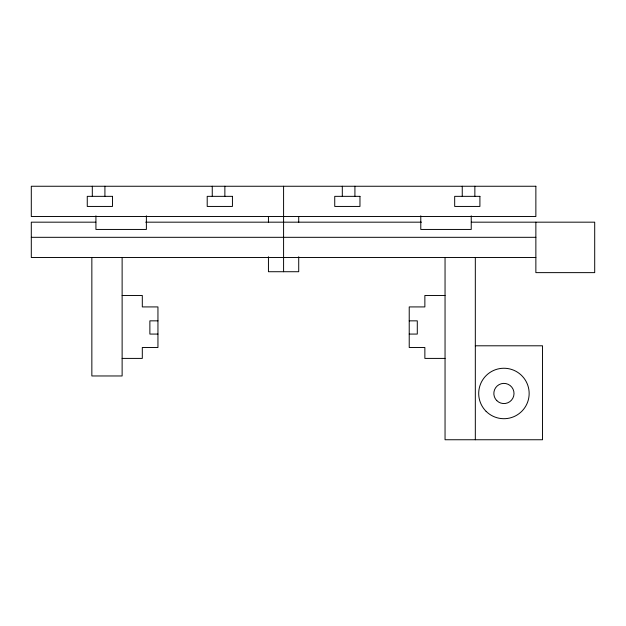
<?xml version="1.0" encoding="UTF-8"?>
<svg xmlns="http://www.w3.org/2000/svg" width="626" height="626" viewBox="0 0 626 626"><rect width="100%" height="100%" fill="white"/><g stroke="black" fill="none" stroke-linecap="round" stroke-linejoin="round"><path stroke-width="0.94" d="M95.841 222.175L31.3 222.175L31.3 257.497L535.864 257.497M145.709 222.175L421.462 222.175M471.331 222.175L594.7 222.175L594.7 272.631L535.864 272.631L535.864 222.175M31.3 237.317L535.864 237.317M122.125 295.48L142.305 295.48L142.305 306.92L157.948 306.92L157.948 347.493L142.305 347.493L142.305 358.408L122.125 358.408M445.047 295.48L424.866 295.48L424.866 306.92L409.224 306.92L409.224 347.493L424.866 347.493L424.866 358.408L445.047 358.408M157.948 320.848L149.872 320.848L149.872 334.073L157.948 334.073M409.224 320.848L417.292 320.848L417.292 334.073L409.224 334.073M475.322 345.795L542.531 345.795L542.531 439.749L445.047 439.749L445.047 257.497M475.322 257.497L475.322 439.749M474.86 186.251L474.86 196.345M471.237 215.806L471.237 229.445L420.782 229.445L420.782 215.806M462.246 186.251L462.246 196.345M354.919 186.251L354.919 196.345M342.305 186.251L342.305 196.345M298.719 216.526L298.719 222.34M298.719 256.738L298.719 271.723L268.444 271.723L268.444 256.738M283.586 186.251L283.586 271.723M268.444 216.526L268.444 222.34M224.867 186.251L224.867 196.345M212.253 186.251L212.253 196.345M146.382 215.806L146.382 229.445L95.927 229.445L95.927 215.806M122.125 257.497L122.125 375.968L91.85 375.968L91.85 257.497M104.918 186.251L104.918 196.345M92.304 186.251L92.304 196.345M535.864 186.251L31.3 186.251L31.3 216.526L535.864 216.526L535.864 186.251M112.492 196.345L87.264 196.345L87.264 206.439L112.492 206.439L112.492 196.345M232.434 196.345L207.206 196.345L207.206 206.439L232.434 206.439L232.434 196.345M359.966 196.345L334.738 196.345L334.738 206.439L359.966 206.439L359.966 196.345M479.907 196.345L454.679 196.345L454.679 206.439L479.907 206.439L479.907 196.345M496.794 400.617A10.094 10.094 0 0 0 513.672 396.094A10.094 10.094 0 0 0 501.316 383.73A10.094 10.094 0 0 0 496.794 400.617M486.12 411.352A25.228 25.228 0 0 0 528.305 399.967A25.228 25.228 0 0 0 497.357 369.121A25.228 25.228 0 0 0 486.12 411.352"/></g></svg>
